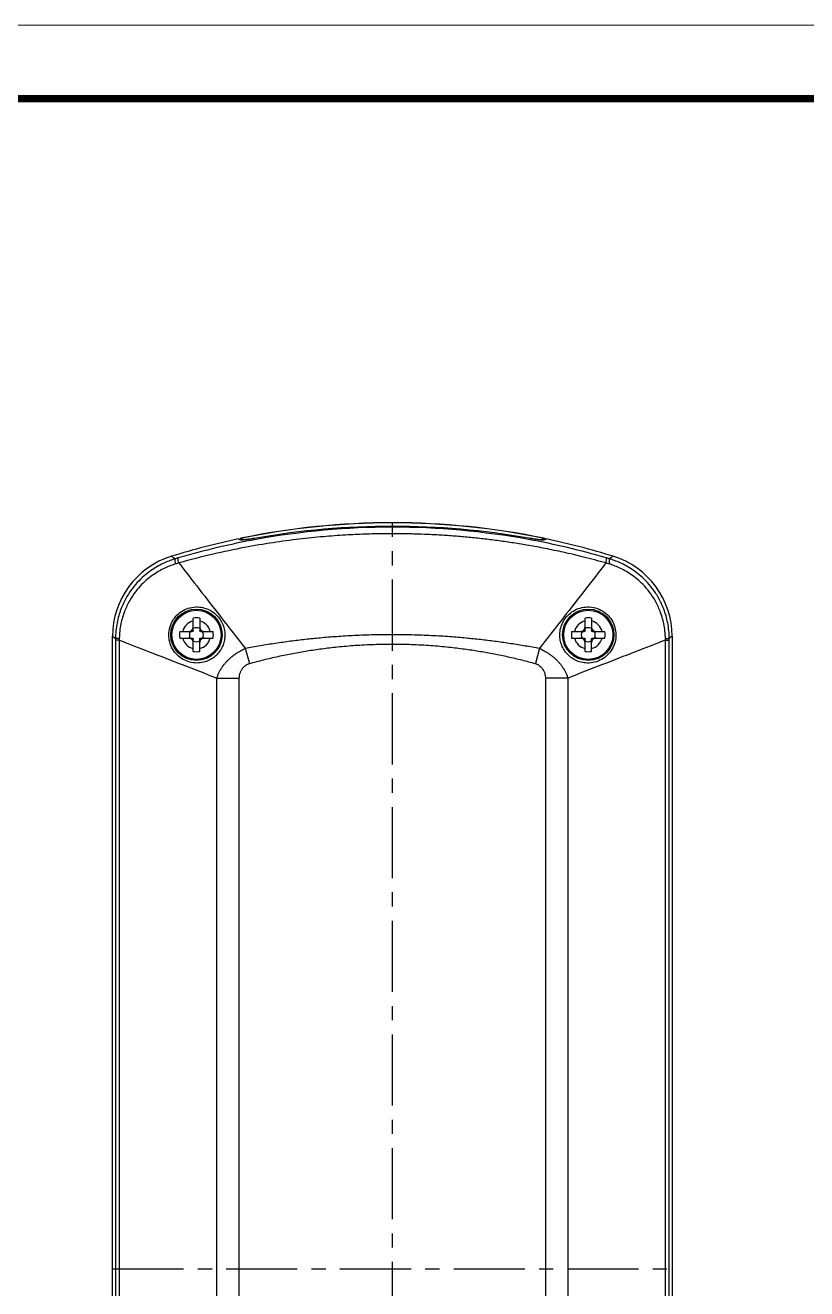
# Model space of a CAD drawing. Header units: millimetres. Extents: x 4688 to 5146, y 1130 to 1448.
# Drawn here: x 4864.5 to 4948.2, y 1312.2 to 1447.6 of the extents above; entities that cross this region are included whole.
import ezdxf

# ---------------------------------------------------------------- set-up
doc = ezdxf.new("R2010")
doc.units = ezdxf.units.MM
doc.header["$MEASUREMENT"] = 0
doc.linetypes.add('CENTER', pattern=[50.8, 31.75, -6.35, 6.35, -6.35])
doc.layers.get('0').update_dxf_attribs({"linetype": 'CONTINUOUS'})
doc.layers.add('from', color=7, linetype='CONTINUOUS', lineweight=13)

msp = doc.modelspace()

# ---------------------------------------------------------------- linework, layer by layer
at = {"color": 1, "linetype": 'CENTER', "ltscale": 0.24}
for p, q in [((4903.816, 1234.288), (4903.816, 1394.309)), ((4873.816, 1314.298), (4933.816, 1314.298))]:
    msp.add_line(p, q, dxfattribs=at)
at = {"color": 7, "linetype": 'Continuous'}
for p, q in [((4887.587, 1392.646), (4887.59, 1392.636)), ((4920.041, 1392.636), (4920.044, 1392.646)), ((4887.35, 1392.537), (4887.303, 1392.576)), ((4920.329, 1392.576), (4920.282, 1392.537)), ((4880.144, 1390.716), (4880.556, 1390.447)), ((4927.488, 1390.716), (4927.076, 1390.447)), ((4882.466, 1382.753), (4882.466, 1384.081)), ((4883.166, 1384.081), (4883.166, 1382.753)), ((4924.466, 1382.753), (4924.466, 1384.081)), ((4925.166, 1384.081), (4925.166, 1382.753)), ((4873.816, 1382.131), (4874.139, 1381.892)), ((4873.816, 1246.466), (4873.816, 1382.131)), ((4874.139, 1381.892), (4874.139, 1381.724)), ((4881.034, 1382.648), (4882.361, 1382.648)), ((4881.034, 1381.948), (4882.361, 1381.948)), ((4882.466, 1380.516), (4882.466, 1381.844)), ((4883.166, 1380.516), (4883.166, 1381.844)), ((4883.271, 1382.648), (4884.598, 1382.648)), ((4883.271, 1381.948), (4884.598, 1381.948)), ((4923.034, 1382.648), (4924.361, 1382.648)), ((4923.034, 1381.948), (4924.361, 1381.948)), ((4924.466, 1380.516), (4924.466, 1381.844)), ((4925.166, 1380.516), (4925.166, 1381.844)), ((4925.271, 1382.648), (4926.598, 1382.648)), ((4925.271, 1381.948), (4926.598, 1381.948)), ((4933.816, 1382.131), (4933.493, 1381.892)), ((4933.493, 1381.724), (4933.493, 1381.892)), ((4933.816, 1382.131), (4933.816, 1246.466)), ((4874.549, 1381.724), (4874.139, 1381.724)), ((4874.139, 1381.724), (4874.139, 1246.873)), ((4874.549, 1381.724), (4874.549, 1246.873)), ((4888.035, 1380.852), (4888.491, 1379.214)), ((4919.596, 1380.852), (4919.141, 1379.214)), ((4933.083, 1381.724), (4933.493, 1381.724)), ((4933.083, 1246.873), (4933.083, 1381.724)), ((4933.493, 1246.873), (4933.493, 1381.724)), ((4885.005, 1377.658), (4887.413, 1377.658)), ((4885.005, 1250.939), (4885.005, 1377.658)), ((4887.413, 1250.939), (4887.413, 1377.658)), ((4922.627, 1377.658), (4920.219, 1377.658)), ((4920.219, 1377.658), (4920.219, 1250.939)), ((4922.627, 1377.658), (4922.627, 1250.939))]:
    msp.add_line(p, q, dxfattribs=at)
for centre, radius in [((4882.816, 1382.298), 2.75), ((4882.816, 1382.298), 2.634), ((4924.816, 1382.298), 2.75), ((4924.816, 1382.298), 2.634)]:
    msp.add_circle(centre, radius, dxfattribs=at)
for centre, radius, start, end in [((4903.816, 1314.298), 80.011, 78.29749, 101.70251), ((4903.816, 1314.298), 80, 78.29819, 101.70181), ((4887.628, 1392.45), 0.2, 101.70251, 166.74419), ((4903.816, 1308.8), 85.126, 80.11124, 99.88876), ((4903.816, 1312.203), 81.628, 79.70357, 100.29688), ((4920.004, 1392.45), 0.2, 13.25598, 78.29749), ((4903.816, 1314.298), 80, 101.91245, 107.21133), ((4903.791, 1312.323), 81.506, 100.29449, 106.32249), ((4887.632, 1392.443), 0.202, 159.15691, 162.0118), ((4887.633, 1392.44), 0.202, 158.30474, 161.12878), ((4887.629, 1392.444), 0.199, 131.00105, 159.16608), ((4887.63, 1392.441), 0.199, 153.60523, 158.31101), ((4887.63, 1392.441), 0.199, 130.42682, 153.55122), ((4887.628, 1392.446), 0.197, 127.5384, 130.99511), ((4887.629, 1392.442), 0.197, 127.52812, 130.41768), ((4903.842, 1312.327), 81.502, 73.67746, 79.70617), ((4920.003, 1392.442), 0.197, 49.58266, 52.47203), ((4920.004, 1392.446), 0.197, 49.00492, 52.4616), ((4920.001, 1392.441), 0.199, 26.44891, 49.57352), ((4920.002, 1392.444), 0.199, 20.83394, 48.99897), ((4920.002, 1392.441), 0.199, 21.68907, 26.3949), ((4919.999, 1392.44), 0.202, 18.8715, 21.69535), ((4920, 1392.443), 0.202, 17.98827, 20.84311), ((4903.816, 1314.298), 80, 72.78867, 78.08755), ((4882.801, 1382.133), 8.985, 107.1977, 180.01363), ((4910.937, 1287.927), 106.927, 106.32332, 106.50649), ((4905.829, 1306.792), 86.851, 106.66413, 106.8997), ((4901.251, 1304.968), 88.757, 73.10156, 73.33201), ((4896.622, 1287.679), 107.185, 73.49362, 73.67636), ((4924.831, 1382.133), 8.985, 359.98637, 72.8023), ((4882.816, 1382.298), 1.512, 103.3821, 166.6179), ((4882.816, 1382.298), 1.816, 78.88987, 101.11013), ((4882.816, 1382.298), 1.512, 13.3821, 76.6179), ((4924.816, 1382.298), 1.512, 103.3821, 166.6179), ((4924.816, 1382.298), 1.816, 78.88987, 101.11013), ((4924.816, 1382.298), 1.512, 13.3821, 76.6179), ((4882.886, 1381.726), 8.337, 178.80069, 180.01209), ((4882.816, 1382.298), 1.816, 168.88987, 191.11013), ((4882.816, 1382.298), 1.512, 193.3821, 256.6179), ((4882.816, 1382.298), 0.75, 152.18186, 207.81814), ((4882.816, 1382.298), 0.75, 62.18186, 117.81814), ((4882.816, 1382.298), 1.512, 283.3821, 346.6179), ((4882.816, 1382.298), 0.75, 332.18186, 27.81814), ((4882.816, 1382.298), 1.816, 348.88987, 11.11013), ((4924.816, 1382.298), 1.816, 168.88987, 191.11013), ((4924.816, 1382.298), 1.512, 193.3821, 256.6179), ((4924.816, 1382.298), 0.75, 152.18186, 207.81814), ((4924.816, 1382.298), 0.75, 62.18186, 117.81814), ((4924.816, 1382.298), 1.512, 283.3821, 346.6179), ((4924.816, 1382.298), 0.75, 332.18186, 27.81814), ((4924.816, 1382.298), 1.816, 348.88987, 11.11013), ((4924.746, 1381.726), 8.337, 359.9879, 1.19931), ((4882.816, 1382.298), 0.75, 242.18186, 297.81814), ((4882.816, 1382.298), 1.816, 258.88987, 281.11013), ((4924.816, 1382.298), 0.75, 242.18186, 297.81814), ((4924.816, 1382.298), 1.816, 258.88987, 281.11013)]:
    msp.add_arc(centre, radius, start, end, dxfattribs=at)
for points, start_tangent, end_tangent in [([(4926.708, 1389.995), (4924.295, 1390.635), (4922.135, 1391.142), (4920.194, 1391.547), (4918.43, 1391.873), (4916.799, 1392.14), (4915.251, 1392.364), (4913.737, 1392.555), (4912.22, 1392.719), (4910.696, 1392.856), (4909.168, 1392.965), (4907.651, 1393.047), (4906.126, 1393.101), (4904.532, 1393.13), (4902.808, 1393.127), (4900.898, 1393.083), (4898.775, 1392.984), (4896.427, 1392.813), (4893.843, 1392.549), (4891.032, 1392.171), (4887.971, 1391.649), (4884.611, 1390.941), (4880.923, 1389.995)], (-0.962677, 0.2706531), (-0.9626776, -0.2706508)), ([(4887.589, 1392.639), (4887.508, 1392.602)], (-0.9791799, -0.2029945), (-0.7929695, -0.6092614)), ([(4887.59, 1392.636), (4887.509, 1392.599)], (-0.9791633, -0.2030747), (-0.7930715, -0.6091285)), ([(4887.59, 1392.636), (4887.643, 1392.579), (4887.76, 1392.536)], (0.2943854, -0.9556868), (0.9744766, -0.224489)), ([(4889.197, 1392.662), (4888.878, 1392.607), (4888.581, 1392.558), (4888.314, 1392.516), (4888.084, 1392.483), (4887.897, 1392.46), (4887.76, 1392.449), (4887.675, 1392.449)], (-0.9851555, -0.1716643), (-0.994465, 0.1050681)), ([(4887.943, 1392.506), (4887.965, 1392.505), (4887.997, 1392.505), (4888.041, 1392.507), (4888.099, 1392.512), (4888.175, 1392.52), (4888.273, 1392.532), (4888.396, 1392.549), (4888.548, 1392.571), (4888.735, 1392.601), (4888.962, 1392.638)], (0.9941877, -0.1076607), (0.9862599, 0.165201)), ([(4919.956, 1392.449), (4919.872, 1392.449), (4919.734, 1392.461), (4919.547, 1392.483), (4919.316, 1392.516), (4919.049, 1392.558), (4918.753, 1392.607), (4918.435, 1392.662)], (-0.994465, -0.1050681), (-0.9851555, 0.1716643)), ([(4918.438, 1392.677), (4918.689, 1392.635), (4918.929, 1392.595), (4919.125, 1392.565), (4919.282, 1392.542), (4919.405, 1392.526), (4919.501, 1392.515), (4919.573, 1392.509), (4919.626, 1392.505), (4919.663, 1392.504), (4919.689, 1392.506)], (0.9853573, -0.1705019), (0.9941869, 0.1076681)), ([(4919.871, 1392.536), (4919.989, 1392.579), (4920.041, 1392.636)], (0.9744749, 0.2244963), (0.2943665, 0.9556926)), ([(4920.041, 1392.636), (4920.123, 1392.599)], (0.9791639, -0.2030718), (0.7930731, -0.6091265)), ([(4920.042, 1392.639), (4920.124, 1392.602)], (0.9791798, -0.2029948), (0.7929695, -0.6092614)), ([(4887.675, 1392.449), (4887.529, 1392.47), (4887.421, 1392.499), (4887.35, 1392.537)], (-0.994465, 0.1050681), (-0.7765128, 0.6301015)), ([(4887.76, 1392.536), (4887.943, 1392.506)], (0.9744766, -0.224489), (0.9941867, -0.1076699)), ([(4887.943, 1392.506), (4887.863, 1392.468)], (-0.9782755, -0.207309), (-0.7885909, -0.6149182)), ([(4919.689, 1392.506), (4919.871, 1392.536)], (0.9941863, 0.1076738), (0.9744749, 0.2244963)), ([(4919.689, 1392.506), (4919.769, 1392.468)], (0.9782753, -0.20731), (0.7885904, -0.6149189)), ([(4920.282, 1392.537), (4920.211, 1392.499), (4920.103, 1392.47), (4919.956, 1392.449)], (-0.7765128, -0.6301015), (-0.994465, -0.1050681)), ([(4880.556, 1390.447), (4880.008, 1390.264), (4879.4, 1390.013), (4878.747, 1389.683), (4878.066, 1389.264), (4877.369, 1388.742), (4876.661, 1388.091), (4875.955, 1387.275), (4875.294, 1386.269), (4874.724, 1385.049), (4874.304, 1383.58), (4874.139, 1381.892)], (-0.958466, -0.2852066), (0.000249, -1)), ([(4880.582, 1389.892), (4880.536, 1390.165), (4880.527, 1390.358), (4880.556, 1390.447)], (-0.2044293, 0.9788813), (0.8199443, 0.5724434)), ([(4880.923, 1389.995), (4880.874, 1390.266), (4880.861, 1390.457), (4880.884, 1390.544)], (-0.2109494, 0.977497), (0.797462, 0.6033692)), ([(4880.924, 1389.995), (4883.114, 1387.178), (4885.469, 1384.15), (4888.035, 1380.852)], (0.613465, -0.7897219), (0.6128548, -0.7901956)), ([(4926.708, 1389.995), (4924.518, 1387.178), (4922.163, 1384.15), (4919.597, 1380.852)], (-0.6135278, -0.7896731), (-0.6128907, -0.7901677)), ([(4926.708, 1389.995), (4926.757, 1390.266), (4926.771, 1390.457), (4926.748, 1390.544)], (0.2109737, 0.9774917), (-0.7970796, 0.6038742)), ([(4927.05, 1389.892), (4927.096, 1390.165), (4927.105, 1390.358), (4927.076, 1390.447)], (0.2044314, 0.9788809), (-0.8197657, 0.572699)), ([(4933.493, 1381.892), (4933.327, 1383.58), (4932.908, 1385.049), (4932.337, 1386.269), (4931.676, 1387.275), (4930.971, 1388.091), (4930.263, 1388.742), (4929.565, 1389.264), (4928.884, 1389.683), (4928.232, 1390.013), (4927.624, 1390.264), (4927.076, 1390.447)], (0.0002486, 1), (-0.9584661, 0.2852063)), ([(4880.582, 1389.892), (4880.07, 1389.719), (4879.502, 1389.481), (4878.891, 1389.17), (4878.254, 1388.775), (4877.601, 1388.285), (4876.938, 1387.674), (4876.279, 1386.913), (4875.66, 1385.975), (4875.122, 1384.838), (4874.72, 1383.469), (4874.551, 1381.901)], (-0.9568934, -0.2904393), (-0.0118743, -0.9999295)), ([(4933.081, 1381.901), (4932.912, 1383.469), (4932.51, 1384.838), (4931.972, 1385.976), (4931.353, 1386.913), (4930.694, 1387.675), (4930.031, 1388.285), (4929.378, 1388.775), (4928.74, 1389.17), (4928.13, 1389.481), (4927.562, 1389.719), (4927.05, 1389.892)], (-0.0118754, 0.9999295), (-0.9568934, 0.2904393)), ([(4879.852, 1382.298), (4879.961, 1383.083), (4880.27, 1383.81), (4880.749, 1384.423), (4881.381, 1384.898), (4882.134, 1385.197), (4882.935, 1385.283), (4883.697, 1385.163), (4884.351, 1384.884), (4884.859, 1384.517), (4885.269, 1384.069), (4885.588, 1383.532), (4885.792, 1382.929), (4885.865, 1382.298)], (0.0054805, 0.999985), (0.0097844, -0.9999521)), ([(4921.767, 1382.298), (4921.849, 1382.971), (4922.087, 1383.622), (4922.491, 1384.23), (4923.054, 1384.74), (4923.748, 1385.101), (4924.54, 1385.274), (4925.37, 1385.225), (4926.158, 1384.949), (4926.824, 1384.479), (4927.333, 1383.858), (4927.663, 1383.11), (4927.779, 1382.298)], (0.0097844, 0.9999521), (0.0054805, -0.999985)), ([(4881.977, 1382.648), (4882.028, 1382.651), (4882.078, 1382.659), (4882.127, 1382.672), (4882.175, 1382.691), (4882.22, 1382.714), (4882.264, 1382.742), (4882.304, 1382.774), (4882.34, 1382.811), (4882.372, 1382.851), (4882.4, 1382.894), (4882.424, 1382.94), (4882.442, 1382.987), (4882.455, 1383.036), (4882.463, 1383.087), (4882.466, 1383.137)], (1, 0), (0, 1)), ([(4883.166, 1383.137), (4883.169, 1383.087), (4883.176, 1383.036), (4883.19, 1382.987), (4883.208, 1382.94), (4883.231, 1382.894), (4883.259, 1382.851), (4883.292, 1382.811), (4883.328, 1382.774), (4883.368, 1382.742), (4883.411, 1382.714), (4883.457, 1382.691), (4883.505, 1382.672), (4883.554, 1382.659), (4883.604, 1382.651), (4883.655, 1382.648)], (0, -1), (1, 0)), ([(4923.977, 1382.648), (4924.028, 1382.651), (4924.078, 1382.659), (4924.127, 1382.672), (4924.175, 1382.691), (4924.22, 1382.714), (4924.264, 1382.742), (4924.304, 1382.774), (4924.34, 1382.811), (4924.372, 1382.851), (4924.4, 1382.894), (4924.424, 1382.94), (4924.442, 1382.987), (4924.455, 1383.036), (4924.463, 1383.087), (4924.466, 1383.137)], (1, 0), (0, 1)), ([(4925.166, 1383.137), (4925.169, 1383.087), (4925.176, 1383.036), (4925.19, 1382.987), (4925.208, 1382.94), (4925.231, 1382.894), (4925.259, 1382.851), (4925.292, 1382.811), (4925.328, 1382.774), (4925.368, 1382.742), (4925.411, 1382.714), (4925.457, 1382.691), (4925.505, 1382.672), (4925.554, 1382.659), (4925.604, 1382.651), (4925.655, 1382.648)], (0, -1), (1, 0)), ([(4874.551, 1381.901), (4874.339, 1381.898), (4874.198, 1381.895), (4874.139, 1381.892)], (-0.9999645, -0.0084232), (-0.9791895, -0.2029479)), ([(4885.865, 1382.298), (4885.819, 1381.743), (4885.667, 1381.195), (4885.415, 1380.686), (4885.08, 1380.243), (4884.674, 1379.873), (4884.177, 1379.569), (4883.567, 1379.35), (4882.869, 1379.267), (4882.113, 1379.363), (4881.378, 1379.661), (4880.742, 1380.144), (4880.25, 1380.786), (4879.949, 1381.525), (4879.852, 1382.298)], (0.0097844, -0.9999521), (0.0054805, 0.999985)), ([(4882.466, 1381.46), (4882.463, 1381.51), (4882.455, 1381.56), (4882.442, 1381.61), (4882.424, 1381.657), (4882.4, 1381.703), (4882.373, 1381.746), (4882.34, 1381.786), (4882.304, 1381.823), (4882.264, 1381.855), (4882.22, 1381.883), (4882.175, 1381.906), (4882.127, 1381.925), (4882.078, 1381.938), (4882.028, 1381.946), (4881.977, 1381.948)], (0, 1), (-1, 0)), ([(4882.466, 1382.753), (4882.464, 1382.733), (4882.459, 1382.713), (4882.449, 1382.694), (4882.436, 1382.678), (4882.42, 1382.665), (4882.401, 1382.656), (4882.381, 1382.65), (4882.361, 1382.648)], (0, -1), (-1, 0)), ([(4882.361, 1381.948), (4882.381, 1381.947), (4882.401, 1381.941), (4882.42, 1381.932), (4882.436, 1381.919), (4882.449, 1381.902), (4882.459, 1381.884), (4882.464, 1381.864), (4882.466, 1381.844)], (1, 0), (0, -1)), ([(4883.271, 1382.648), (4883.25, 1382.65), (4883.23, 1382.656), (4883.212, 1382.665), (4883.196, 1382.678), (4883.182, 1382.694), (4883.173, 1382.713), (4883.168, 1382.733), (4883.166, 1382.753)], (-1, 0), (0, 1)), ([(4883.655, 1381.948), (4883.604, 1381.946), (4883.554, 1381.938), (4883.505, 1381.925), (4883.457, 1381.906), (4883.411, 1381.883), (4883.368, 1381.855), (4883.328, 1381.823), (4883.292, 1381.786), (4883.259, 1381.746), (4883.231, 1381.703), (4883.208, 1381.657), (4883.19, 1381.61), (4883.176, 1381.56), (4883.169, 1381.51), (4883.166, 1381.46)], (-1, 0), (0, -1)), ([(4883.166, 1381.844), (4883.168, 1381.864), (4883.173, 1381.884), (4883.183, 1381.903), (4883.196, 1381.919), (4883.212, 1381.932), (4883.23, 1381.941), (4883.25, 1381.947), (4883.271, 1381.948)], (0, 1), (1, 0)), ([(4888.035, 1380.852), (4889.646, 1381.143), (4891.273, 1381.404), (4892.897, 1381.632), (4894.482, 1381.823), (4896.085, 1381.986), (4897.828, 1382.129), (4899.75, 1382.243), (4901.829, 1382.318), (4904.006, 1382.341), (4906.189, 1382.308), (4908.283, 1382.223), (4910.214, 1382.099), (4911.924, 1381.951), (4913.461, 1381.788), (4914.974, 1381.6), (4916.521, 1381.38), (4918.065, 1381.13), (4919.597, 1380.852)], (0.9821456, 0.1881223), (0.9821539, -0.1880788)), ([(4927.779, 1382.298), (4927.682, 1381.522), (4927.379, 1380.782), (4926.88, 1380.134), (4926.234, 1379.65), (4925.49, 1379.356), (4924.738, 1379.267), (4924.045, 1379.355), (4923.446, 1379.573), (4922.958, 1379.873), (4922.557, 1380.237), (4922.225, 1380.672), (4921.972, 1381.176), (4921.816, 1381.727), (4921.767, 1382.298)], (0.0054805, -0.999985), (0.0097844, 0.9999521)), ([(4924.466, 1381.46), (4924.463, 1381.51), (4924.455, 1381.56), (4924.442, 1381.61), (4924.424, 1381.657), (4924.4, 1381.703), (4924.373, 1381.746), (4924.34, 1381.786), (4924.304, 1381.823), (4924.264, 1381.855), (4924.22, 1381.883), (4924.175, 1381.906), (4924.127, 1381.925), (4924.078, 1381.938), (4924.028, 1381.946), (4923.977, 1381.948)], (0, 1), (-1, 0)), ([(4924.466, 1382.753), (4924.464, 1382.733), (4924.459, 1382.713), (4924.449, 1382.694), (4924.436, 1382.678), (4924.42, 1382.665), (4924.401, 1382.656), (4924.381, 1382.65), (4924.361, 1382.648)], (0, -1), (-1, 0)), ([(4924.361, 1381.948), (4924.381, 1381.947), (4924.401, 1381.941), (4924.42, 1381.932), (4924.436, 1381.919), (4924.449, 1381.902), (4924.459, 1381.884), (4924.464, 1381.864), (4924.466, 1381.844)], (1, 0), (0, -1)), ([(4925.271, 1382.648), (4925.25, 1382.65), (4925.23, 1382.656), (4925.212, 1382.665), (4925.196, 1382.678), (4925.182, 1382.694), (4925.173, 1382.713), (4925.168, 1382.733), (4925.166, 1382.753)], (-1, 0), (0, 1)), ([(4925.655, 1381.948), (4925.604, 1381.946), (4925.554, 1381.938), (4925.505, 1381.925), (4925.457, 1381.906), (4925.411, 1381.883), (4925.368, 1381.855), (4925.328, 1381.823), (4925.292, 1381.786), (4925.259, 1381.746), (4925.231, 1381.703), (4925.208, 1381.657), (4925.19, 1381.61), (4925.176, 1381.56), (4925.169, 1381.51), (4925.166, 1381.46)], (-1, 0), (0, -1)), ([(4925.166, 1381.844), (4925.168, 1381.864), (4925.173, 1381.884), (4925.183, 1381.903), (4925.196, 1381.919), (4925.212, 1381.932), (4925.23, 1381.941), (4925.25, 1381.947), (4925.271, 1381.948)], (0, 1), (1, 0)), ([(4933.081, 1381.901), (4933.292, 1381.898), (4933.434, 1381.895), (4933.493, 1381.892)], (0.9999645, -0.0084231), (0.9791874, -0.202958)), ([(4874.549, 1381.724), (4877.786, 1380.464), (4881.293, 1379.101), (4885.005, 1377.658)], (0.9320336, -0.3623719), (0.9317806, -0.363022)), ([(4885.005, 1377.658), (4885.126, 1377.99), (4885.263, 1378.292), (4885.413, 1378.57), (4885.576, 1378.829), (4885.752, 1379.073), (4885.943, 1379.306), (4886.148, 1379.527), (4886.363, 1379.735), (4886.585, 1379.928), (4886.817, 1380.109), (4887.056, 1380.276), (4887.3, 1380.433), (4887.548, 1380.579), (4887.795, 1380.718), (4888.035, 1380.852)], (0.3086384, 0.9511794), (0.8657666, 0.5004479)), ([(4888.491, 1379.214), (4890.025, 1379.618), (4891.583, 1379.982), (4893.149, 1380.301), (4894.684, 1380.57), (4896.244, 1380.801), (4897.944, 1381.003), (4899.825, 1381.166), (4901.864, 1381.272), (4904.002, 1381.305), (4906.146, 1381.258), (4908.2, 1381.137), (4910.087, 1380.96), (4911.755, 1380.751), (4913.249, 1380.52), (4914.714, 1380.257), (4916.204, 1379.948), (4917.683, 1379.599), (4919.141, 1379.214)], (0.9633348, 0.2683023), (0.9633461, -0.2682614)), ([(4919.597, 1380.852), (4919.834, 1380.719), (4920.082, 1380.58), (4920.33, 1380.434), (4920.575, 1380.277), (4920.815, 1380.108), (4921.048, 1379.927), (4921.273, 1379.732), (4921.488, 1379.523), (4921.692, 1379.302), (4921.882, 1379.07), (4922.057, 1378.826), (4922.219, 1378.568), (4922.369, 1378.29), (4922.506, 1377.989), (4922.627, 1377.658)], (0.8658186, -0.5003581), (0.3086287, -0.9511826)), ([(4933.083, 1381.724), (4929.846, 1380.464), (4926.339, 1379.101), (4922.627, 1377.658)], (-0.9320335, -0.362372), (-0.9317806, -0.363022)), ([(4887.413, 1377.658), (4887.419, 1377.8), (4887.436, 1377.938), (4887.463, 1378.072), (4887.5, 1378.203), (4887.547, 1378.329), (4887.604, 1378.453), (4887.671, 1378.57), (4887.748, 1378.682), (4887.838, 1378.79), (4887.939, 1378.891), (4888.05, 1378.984), (4888.166, 1379.065), (4888.284, 1379.132), (4888.396, 1379.182), (4888.491, 1379.214)], (0.0000913, 1), (0.9634441, 0.2679093)), ([(4919.141, 1379.214), (4919.235, 1379.183), (4919.347, 1379.133), (4919.465, 1379.066), (4919.582, 1378.984), (4919.693, 1378.891), (4919.795, 1378.789), (4919.885, 1378.68), (4919.962, 1378.568), (4920.029, 1378.451), (4920.086, 1378.328), (4920.132, 1378.202), (4920.169, 1378.072), (4920.196, 1377.937), (4920.213, 1377.799), (4920.219, 1377.658)], (0.9634259, -0.2679748), (0.000091, -1))]:
    msp.add_spline(points, degree=3, dxfattribs=dict(at, start_tangent=start_tangent, end_tangent=end_tangent))
at = {"layer": 'from'}
msp.add_lwpolyline([(4688.35, 1129.877), (5145.634, 1129.877), (5145.634, 1447.649), (4688.35, 1447.649)], close=True, dxfattribs=at)
at = {"layer": 'from', "const_width": 0.788}
msp.add_lwpolyline([(4696.23, 1137.758), (4696.23, 1439.768), (5137.753, 1439.768), (5137.753, 1137.758), (4696.23, 1137.758)], dxfattribs=at)

doc.saveas('drawing.dxf')
